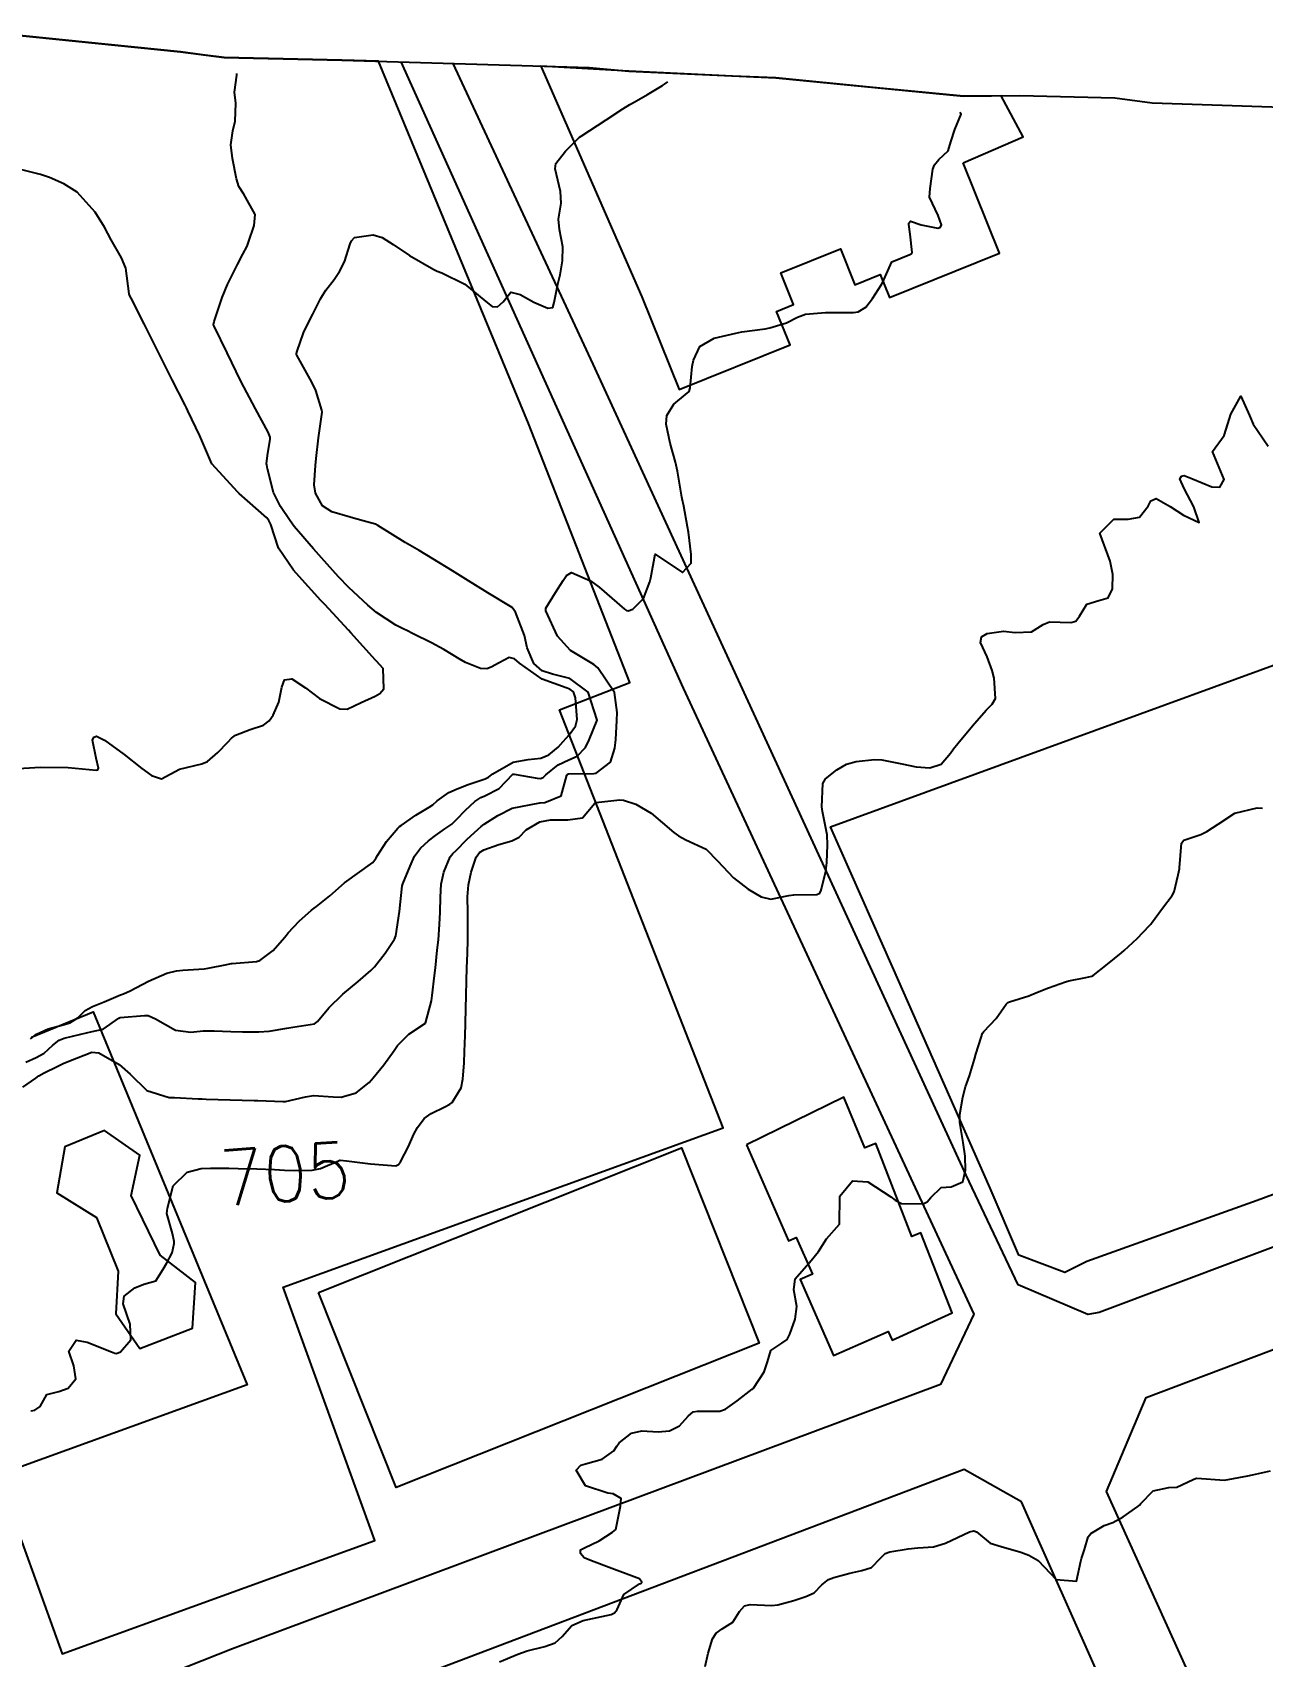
# Model space of a CAD drawing. Header units: metres. Extents: x 286371 to 293043, y 7462578 to 7466404.
# Drawn here: x 289558 to 289646.5, y 7464753.4 to 7464870.3 of the extents above; entities that cross this region are included whole.
import ezdxf
from ezdxf.enums import TextEntityAlignment as Align

# ---------------------------------------------------------------- set-up
doc = ezdxf.new("R2010")
doc.units = ezdxf.units.M
doc.header["$MEASUREMENT"] = 0
for name, color, linetype in [('Area', 45, 'Continuous'), ('Area Verde e Complexo de Lazer', 45, 'Continuous'), ('Cotas', 45, 'Continuous'), ('Curvas de Nivel 1m', 11, 'Continuous'), ('Curvas de Nivel 5m', 15, 'Continuous'), ('Edificações', 30, 'Continuous'), ('Vias primárias', 230, 'Continuous')]:
    doc.layers.add(name, color=color, linetype=linetype)
doc.styles.add('Style-STANDARD', font='STANDARD.shx')

msp = doc.modelspace()

# ---------------------------------------------------------------- linework, layer by layer
at = {"layer": 'Area'}
msp.add_polyline3d([(289554.91, 7464870.3, 705.77), (289568.63, 7464868.9, 711.43), (289571.78, 7464868.51, 711.79), (289580.23, 7464868.31, 705.92), (289598.04, 7464867.79, 709.14), (289600.9, 7464867.51, 709.2), (289611.48, 7464867.04, 712.04), (289624.98, 7464865.72, 709.34), (289629.04, 7464865.76, 707.55), (289635.88, 7464865.61, 704.62), (289638.57, 7464865.24, 706.52), (289652.23, 7464864.78, 704.92)], dxfattribs=at)
at = {"layer": 'Area Verde e Complexo de Lazer'}
msp.add_lwpolyline([(289578.55, 7464779.62), (289604.69, 7464790.03), (289610.28, 7464775.99), (289584.14, 7464765.58)], close=True, dxfattribs=at)
at = {"layer": 'Curvas de Nivel 1m', "flags": 128}
for points, elevation in [([(289557.5, 7464796.19), (289558.24, 7464796.53), (289558.82, 7464796.86), (289559.44, 7464797.43), (289559.89, 7464797.79), (289560.26, 7464797.92), (289561.45, 7464798.22), (289562.27, 7464798.41), (289563.06, 7464798.58), (289564.18, 7464799.36), (289564.24, 7464799.4), (289564.28, 7464799.41), (289566.04, 7464799.57), (289566.29, 7464799.56), (289566.83, 7464799.32), (289568.26, 7464798.5), (289569.36, 7464798.37), (289570.26, 7464798.45), (289571.06, 7464798.45), (289572.26, 7464798.42), (289573.08, 7464798.39), (289574.26, 7464798.38), (289575, 7464798.44), (289576.27, 7464798.65), (289576.71, 7464798.71), (289578.27, 7464798.96), (289578.38, 7464799.02), (289578.48, 7464799.13), (289579.31, 7464800.1), (289580.3, 7464801.1), (289581.41, 7464802), (289582.33, 7464802.79), (289582.47, 7464802.93), (289582.59, 7464803.07), (289583.35, 7464804.05), (289584.02, 7464805.05), (289584.12, 7464805.3), (289584.39, 7464807.04), (289584.59, 7464808.88), (289584.63, 7464809.04), (289585.17, 7464810.31), (289585.48, 7464811.03), (289585.9, 7464811.6), (289586.48, 7464812.14), (289586.97, 7464812.52), (289587.65, 7464813), (289588.15, 7464813.34), (289588.5, 7464813.67), (289589.14, 7464814.34), (289589.81, 7464814.97), (289590.25, 7464815.24), (289590.53, 7464815.36), (289591.57, 7464815.9), (289592.54, 7464816.92), (289592.65, 7464816.92), (289594.29, 7464816.63), (289594.55, 7464816.62), (289594.74, 7464816.69), (289594.92, 7464816.88), (289595.81, 7464817.61), (289596.57, 7464817.96), (289597.19, 7464818.22), (289597.77, 7464818.84), (289598.04, 7464819.39), (289598.61, 7464820.82), (289597.97, 7464822.83), (289596.66, 7464823.82), (289595.4, 7464824.13), (289594.67, 7464824.37), (289594.05, 7464824.89), (289593.58, 7464826.01), (289593.39, 7464826.9), (289592.73, 7464828.59), (289592.5, 7464828.92), (289590.75, 7464829.97), (289589.16, 7464830.97), (289588.77, 7464831.21), (289588.2, 7464831.56), (289586.79, 7464832.42), (289585.8, 7464833.02), (289584.8, 7464833.61), (289583.9, 7464834.15), (289582.82, 7464834.83), (289582.66, 7464834.91), (289582.05, 7464835.08), (289581.08, 7464835.36), (289580.83, 7464835.43), (289579.51, 7464835.8), (289578.84, 7464836.24), (289578.35, 7464837.14), (289578.26, 7464837.74), (289578.35, 7464839.14), (289578.39, 7464839.64), (289578.56, 7464841.13), (289578.82, 7464842.99), (289578.81, 7464843.13), (289578.37, 7464844.53), (289578.08, 7464845.14), (289577.01, 7464847.07), (289576.98, 7464847.12), (289576.97, 7464847.16), (289576.97, 7464847.2), (289577.02, 7464847.36), (289577.49, 7464848.69), (289577.69, 7464849.14), (289578.15, 7464850.04), (289578.71, 7464851.13), (289578.84, 7464851.37), (289579.08, 7464851.76), (289579.68, 7464852.53), (289580.08, 7464853.11), (289580.42, 7464853.8), (289580.85, 7464855.1), (289580.93, 7464855.3), (289581.14, 7464855.56), (289582.49, 7464855.73), (289583.14, 7464855.55), (289583.93, 7464855.05), (289585.12, 7464854.25), (289586.87, 7464853.25), (289587.11, 7464853.13), (289587.43, 7464853), (289589.09, 7464852.19), (289590.61, 7464850.95), (289591.07, 7464850.58), (289591.44, 7464850.56), (289591.86, 7464850.93), (289592.4, 7464851.61), (289593.08, 7464851.45), (289594.07, 7464850.9), (289595.06, 7464850.47), (289595.43, 7464850.5), (289595.52, 7464850.88), (289595.79, 7464852.18), (289595.95, 7464852.87), (289596.13, 7464853.86), (289596.15, 7464854.87), (289595.9, 7464856.12), (289595.84, 7464856.87), (289596.03, 7464858.02), (289595.97, 7464858.87), (289595.59, 7464860.5), (289595.64, 7464860.88), (289596.35, 7464861.76), (289597.25, 7464862.67), (289597.34, 7464862.76), (289597.47, 7464862.85), (289599.27, 7464864.02), (289600.47, 7464864.8), (289600.97, 7464865.11), (289601.29, 7464865.29), (289602.24, 7464865.83), (289603.31, 7464866.49), (289603.47, 7464866.59), (289603.71, 7464866.74)], 703), ([(289557.82, 7464797.89), (289558.27, 7464798.21), (289559.09, 7464798.61), (289560.28, 7464798.92), (289560.66, 7464799.03), (289561.23, 7464799.4), (289561.77, 7464799.92), (289562.3, 7464800.2), (289563.13, 7464800.55), (289564.31, 7464801.05), (289564.53, 7464801.13), (289565, 7464801.34), (289566.32, 7464802.04), (289567.64, 7464802.61), (289568.34, 7464802.77), (289568.8, 7464802.81), (289570.34, 7464802.92), (289570.63, 7464802.96), (289571.95, 7464803.23), (289572.27, 7464803.3), (289572.35, 7464803.31), (289574.09, 7464803.45), (289574.34, 7464803.52), (289575.3, 7464804.23), (289576.12, 7464805.17), (289576.23, 7464805.31), (289576.38, 7464805.51), (289577.18, 7464806.36), (289578.06, 7464807.14), (289578.25, 7464807.29), (289578.41, 7464807.41), (289579.37, 7464808.17), (289580.43, 7464809.1), (289582.46, 7464810.56), (289582.68, 7464810.85), (289582.8, 7464811.07), (289583.46, 7464812.08), (289584.28, 7464813.05), (289584.39, 7464813.15), (289584.5, 7464813.24), (289585.56, 7464813.97), (289586.52, 7464814.55), (289586.8, 7464814.73), (289587.11, 7464815.01), (289587.93, 7464815.6), (289588.54, 7464815.87), (289589.33, 7464816.18), (289590.55, 7464816.59), (289590.79, 7464816.71), (289591.11, 7464816.95), (289592.57, 7464817.78), (289593.66, 7464817.99), (289594.57, 7464818.07), (289595.13, 7464818.32), (289595.81, 7464818.87), (289596.17, 7464819.28), (289596.6, 7464819.75), (289597.07, 7464820.39), (289597.18, 7464820.85), (289597.06, 7464822.43), (289596.91, 7464822.85), (289596.65, 7464823.05), (289596.38, 7464823.13), (289594.66, 7464823.77), (289593.03, 7464824.91), (289592.68, 7464825.23), (289592.28, 7464825.32), (289591.57, 7464824.93), (289590.99, 7464824.62), (289590.67, 7464824.51), (289590.23, 7464824.52), (289589.14, 7464824.97), (289588.68, 7464825.22), (289587.58, 7464825.89), (289586.69, 7464826.39), (289585.37, 7464827.03), (289584.93, 7464827.26), (289584.71, 7464827.36), (289584.12, 7464827.65), (289582.73, 7464828.56), (289582.11, 7464829.08), (289580.75, 7464830.35), (289580.01, 7464831.12), (289578.78, 7464832.49), (289578.2, 7464833.14), (289576.82, 7464834.76), (289576.52, 7464835.17), (289575.83, 7464836.19), (289575.31, 7464837.19), (289574.89, 7464838.89), (289574.83, 7464839.2), (289574.82, 7464839.27), (289574.9, 7464839.86), (289575.08, 7464841.04), (289575.07, 7464841.19), (289574.93, 7464841.55), (289574.02, 7464843.21), (289572.98, 7464845.22), (289571.99, 7464847.24), (289571.04, 7464849.16), (289571, 7464849.26), (289571, 7464849.3), (289571.05, 7464849.51), (289571.63, 7464851.24), (289572.02, 7464852.17), (289572.54, 7464853.22), (289572.73, 7464853.6), (289573.12, 7464854.36), (289573.42, 7464854.92), (289573.53, 7464855.21), (289573.94, 7464856.42), (289574, 7464857.2), (289573.19, 7464858.67), (289572.82, 7464859.22), (289572.65, 7464859.77), (289572.36, 7464861.23), (289572.25, 7464862.22), (289572.39, 7464863.23), (289572.57, 7464863.92), (289572.61, 7464865.22), (289572.51, 7464866.02), (289572.68, 7464867.22), (289572.67, 7464867.35)], 702), ([(289557.27, 7464794.4), (289558.22, 7464795.04), (289558.44, 7464795.22), (289558.81, 7464795.44), (289559.75, 7464795.9), (289560.23, 7464796.13), (289561.15, 7464796.49), (289562.24, 7464796.92), (289562.75, 7464796.87), (289564.22, 7464796.03), (289565, 7464795.34), (289566.2, 7464794.16), (289567.82, 7464793.67), (289568.19, 7464793.66), (289569.89, 7464793.57), (289570.19, 7464793.56), (289570.48, 7464793.55), (289572.19, 7464793.49), (289573.94, 7464793.44), (289574.19, 7464793.44), (289575.99, 7464793.37), (289576.19, 7464793.38), (289577.62, 7464793.71), (289578.19, 7464793.8), (289579.61, 7464793.7), (289580.19, 7464793.68), (289581.28, 7464794), (289582.21, 7464794.74), (289582.37, 7464794.92), (289582.5, 7464795.07), (289583.27, 7464796.02), (289584.01, 7464797.05), (289584.1, 7464797.19), (289584.25, 7464797.4), (289585.07, 7464798.22), (289586.27, 7464799.01), (289586.69, 7464800.62), (289586.75, 7464801.01), (289586.91, 7464802.43), (289586.97, 7464803), (289587.1, 7464804.25), (289587.19, 7464805), (289587.27, 7464806.11), (289587.31, 7464807), (289587.34, 7464808.07), (289587.39, 7464809), (289587.57, 7464809.87), (289588.04, 7464810.99), (289588.23, 7464811.21), (289588.46, 7464811.43), (289589.24, 7464812.22), (289590.06, 7464812.96), (289590.28, 7464813.16), (289590.49, 7464813.34), (289591.48, 7464813.96), (289592.51, 7464814.47), (289594.49, 7464814.86), (289594.51, 7464814.86), (289594.84, 7464814.88), (289596.02, 7464815.36), (289596.43, 7464816.86), (289596.48, 7464816.92), (289596.55, 7464816.94), (289598.39, 7464816.98), (289598.55, 7464817.01), (289599.58, 7464817.8), (289599.88, 7464818.8), (289599.96, 7464819.43), (289600.03, 7464820.8), (289600.06, 7464821.37), (289599.87, 7464822.81), (289598.67, 7464824.59), (289598.38, 7464824.83), (289596.69, 7464825.82), (289595.77, 7464826.87), (289594.93, 7464828.69), (289594.93, 7464828.88), (289595.63, 7464829.99), (289596.18, 7464830.86), (289596.4, 7464831.23), (289596.77, 7464831.44), (289598.15, 7464830.83), (289598.76, 7464830.38), (289600.59, 7464828.8), (289600.73, 7464828.7), (289600.85, 7464828.67), (289601.19, 7464828.79), (289601.96, 7464829.57), (289602.42, 7464830.77), (289602.49, 7464831.05), (289602.79, 7464832.76), (289604.77, 7464831.45), (289605.39, 7464832.12), (289605.39, 7464832.73), (289605.19, 7464834.35), (289605.13, 7464834.73), (289604.85, 7464836.22), (289604.74, 7464836.74), (289604.72, 7464836.87), (289604.4, 7464838.74), (289604.25, 7464839.39), (289603.87, 7464840.75), (289603.58, 7464842.11), (289603.64, 7464842.75), (289604.14, 7464843.56), (289604.97, 7464844.25), (289605.23, 7464844.47), (289605.31, 7464844.73), (289605.46, 7464846.26), (289605.56, 7464846.73), (289606.02, 7464847.71), (289607.03, 7464848.3), (289608.6, 7464848.67), (289609.04, 7464848.75), (289610.71, 7464848.97), (289611.04, 7464849.04), (289612.25, 7464849.41), (289613.05, 7464849.82), (289613.62, 7464850.03), (289615.06, 7464850.15), (289615.49, 7464850.14), (289617.06, 7464850.15), (289617.4, 7464850.2), (289617.96, 7464850.53), (289618.43, 7464851.17), (289619.09, 7464852.17), (289619.21, 7464852.39), (289619.26, 7464852.51), (289619.83, 7464853.79), (289621.12, 7464854.32), (289621.23, 7464854.37), (289621.29, 7464854.48), (289621.14, 7464855.78), (289621.04, 7464856.49), (289621.06, 7464856.58), (289621.16, 7464856.73), (289621.95, 7464856.47), (289623.15, 7464856.22), (289623.32, 7464856.29), (289623.4, 7464856.45), (289623.16, 7464857.14), (289622.53, 7464858.46), (289622.58, 7464859.07), (289622.79, 7464860.46), (289622.89, 7464860.79), (289623.22, 7464861.17), (289623.89, 7464861.78), (289624.07, 7464862.44), (289624.36, 7464863.33), (289624.83, 7464864.43), (289624.73, 7464864.54)], 704), ([(289556.55, 7464817.3), (289558.55, 7464817.43), (289560.55, 7464817.4), (289562.55, 7464817.21), (289562.67, 7464817.25), (289562.73, 7464817.37), (289562.56, 7464818.09), (289562.3, 7464819.38), (289562.38, 7464819.58), (289562.59, 7464819.67), (289563.16, 7464819.37), (289564.57, 7464818.34), (289565.85, 7464817.33), (289566.55, 7464816.82), (289567.26, 7464816.58), (289568.55, 7464817.28), (289570.16, 7464817.66), (289570.56, 7464817.85), (289571.32, 7464818.49), (289572.03, 7464819.23), (289572.3, 7464819.52), (289572.59, 7464819.73), (289573.65, 7464820.15), (289574.6, 7464820.46), (289575.02, 7464820.77), (289575.29, 7464821.18), (289575.71, 7464822.1), (289575.91, 7464823.18), (289576.12, 7464823.71), (289576.65, 7464823.78), (289577.62, 7464823.15), (289578.63, 7464822.37), (289580.1, 7464821.63), (289580.62, 7464821.61), (289581.63, 7464822.09), (289582.64, 7464822.54), (289582.98, 7464822.73), (289583.26, 7464823.07), (289583.21, 7464824.52), (289582.73, 7464825.07), (289582.67, 7464825.14), (289580.88, 7464827.1), (289580.71, 7464827.29), (289579.01, 7464829.13), (289578.74, 7464829.43), (289577.17, 7464831.16), (289576.77, 7464831.6), (289575.67, 7464833.18), (289575.12, 7464834.89), (289574.98, 7464835.19), (289574.83, 7464835.38), (289573.46, 7464836.6), (289572.85, 7464837.12), (289572.75, 7464837.23), (289570.89, 7464839.25), (289570.01, 7464841.27), (289569.15, 7464843.08), (289569.05, 7464843.28), (289568.96, 7464843.48), (289568.03, 7464845.3), (289567.01, 7464847.31), (289566.01, 7464849.33), (289565.07, 7464851.18), (289564.98, 7464851.35), (289564.93, 7464851.49), (289564.7, 7464853.35), (289564.38, 7464854.09), (289563.64, 7464855.37), (289563.15, 7464856.29), (289562.48, 7464857.38), (289561.19, 7464858.8), (289560.24, 7464859.42), (289559.2, 7464859.86), (289558.56, 7464860.08), (289557.21, 7464860.43)], 701), ([(289591.58, 7464753.04), (289592.91, 7464753.59), (289593.59, 7464753.84), (289594.86, 7464754.14), (289595.6, 7464754.41), (289596.09, 7464754.86), (289596.8, 7464755.67), (289597.62, 7464756.03), (289598.29, 7464756.16), (289599.63, 7464756.45), (289599.87, 7464756.56), (289600.06, 7464756.8), (289600.54, 7464757.9), (289601.66, 7464758.65), (289601.75, 7464758.69), (289601.84, 7464758.77), (289601.67, 7464759.01), (289601.28, 7464759.17), (289599.68, 7464759.77), (289598.2, 7464760.31), (289597.69, 7464760.54), (289597.41, 7464760.84), (289597.43, 7464761.11), (289597.7, 7464761.26), (289598.76, 7464761.76), (289599.72, 7464762.38), (289599.95, 7464762.57), (289600.01, 7464762.8), (289600.3, 7464764.24), (289600.35, 7464764.8), (289599.76, 7464765.13), (289599.38, 7464765.19), (289597.77, 7464765.72), (289597.11, 7464766.84), (289597.44, 7464767.19), (289597.79, 7464767.29), (289598.99, 7464767.62), (289599.81, 7464768.23), (289600.04, 7464768.57), (289600.2, 7464768.8), (289601.1, 7464769.51), (289601.83, 7464769.66), (289603, 7464769.59), (289603.83, 7464769.66), (289604.54, 7464770.03), (289605.18, 7464770.72), (289605.54, 7464771.03), (289605.85, 7464771.09), (289607.45, 7464771.09), (289607.85, 7464771.22), (289608.7, 7464771.83), (289609.78, 7464772.66), (289609.83, 7464772.7), (289609.88, 7464772.75), (289610.63, 7464773.91), (289610.87, 7464774.64), (289611.12, 7464775.44), (289611.92, 7464775.97), (289612.3, 7464776.24), (289612.49, 7464776.62), (289612.86, 7464777.7), (289613, 7464778.61), (289612.77, 7464779.82), (289612.86, 7464780.61), (289614.01, 7464781.92), (289614.56, 7464782.58), (289615.13, 7464783.48), (289616.05, 7464784.55), (289616.08, 7464786.55), (289616.99, 7464787.65), (289618.1, 7464787.58), (289619.75, 7464786.5), (289620.08, 7464786.26), (289620.52, 7464786.04), (289622.08, 7464786.01), (289622.38, 7464786.16), (289622.64, 7464786.46), (289623.37, 7464787.17), (289624.1, 7464787.24), (289624.94, 7464787.58), (289625.13, 7464788.42), (289625.11, 7464789.44), (289624.96, 7464790.42), (289624.73, 7464791.86), (289624.73, 7464792.43), (289624.93, 7464793.69), (289625.14, 7464794.42), (289625.42, 7464795.21), (289625.77, 7464796.41), (289625.88, 7464796.77), (289626.26, 7464797.98), (289626.36, 7464798.3), (289626.44, 7464798.4), (289627.33, 7464799.34), (289628.07, 7464800.38), (289628.18, 7464800.5), (289628.3, 7464800.55), (289629.68, 7464800.98), (289630.31, 7464801.23), (289631.1, 7464801.55), (289632.32, 7464801.98), (289632.58, 7464802.06), (289633.8, 7464802.29), (289634.22, 7464802.4), (289634.33, 7464802.45), (289635.34, 7464803.26), (289636.35, 7464804.08), (289636.55, 7464804.24), (289637.49, 7464805.11), (289638.38, 7464806.03), (289638.46, 7464806.13), (289638.52, 7464806.21), (289639.32, 7464807.28), (289640.01, 7464808.19), (289640.14, 7464808.47), (289640.44, 7464809.68), (289640.53, 7464810.11), (289640.54, 7464810.18), (289640.69, 7464811.97), (289640.84, 7464812.18), (289642.07, 7464812.58), (289642.49, 7464812.79), (289643.32, 7464813.33), (289644.51, 7464814.12), (289646.12, 7464814.5), (289646.52, 7464814.48)], 706), ([(289606.39, 7464752.7), (289606.6, 7464753.68), (289606.92, 7464754.69), (289607.18, 7464755.12), (289607.61, 7464755.41), (289608.39, 7464755.9), (289608.87, 7464756.67), (289609.23, 7464757.08), (289609.64, 7464757.17), (289611.16, 7464757.11), (289611.63, 7464757.15), (289612.78, 7464757.46), (289613.65, 7464757.75), (289614.23, 7464758.01), (289614.8, 7464758.58), (289615.26, 7464758.97), (289615.66, 7464759.11), (289616.8, 7464759.42), (289617.67, 7464759.62), (289618.37, 7464759.83), (289619.01, 7464760.51), (289619.36, 7464760.84), (289619.69, 7464760.95), (289621, 7464761.18), (289621.7, 7464761.25), (289622.82, 7464761.33), (289623.7, 7464761.59), (289625.43, 7464762.41), (289625.72, 7464762.48), (289625.92, 7464762.4), (289626.9, 7464761.59), (289627.7, 7464761.35), (289629.11, 7464760.94), (289629.69, 7464760.72), (289630.36, 7464760.33), (289631.66, 7464758.98), (289633.11, 7464758.85), (289633.43, 7464760.29), (289633.49, 7464760.49), (289633.7, 7464761.14), (289633.97, 7464762.03), (289634.15, 7464762.28), (289635.12, 7464762.86), (289635.73, 7464763.08), (289636.49, 7464763.48), (289637.54, 7464764.23), (289637.65, 7464764.32), (289637.75, 7464764.44), (289638.63, 7464765.34), (289639.76, 7464765.59), (289640.34, 7464765.62), (289641.51, 7464766.17), (289641.69, 7464766.25), (289641.78, 7464766.26), (289643.77, 7464766.13), (289645.45, 7464766.44), (289645.78, 7464766.51), (289647.09, 7464766.78)], 707)]:
    msp.add_lwpolyline(points, dxfattribs=dict(at, elevation=elevation))
at = {"layer": 'Curvas de Nivel 5m', "elevation": 705, "flags": 128}
msp.add_lwpolyline([(289557.85, 7464771.1), (289558.14, 7464771.15), (289558.53, 7464771.43), (289559.01, 7464772.28), (289559.87, 7464772.49), (289560.54, 7464772.74), (289561.1, 7464773.4), (289560.95, 7464774.35), (289560.59, 7464775.4), (289561.12, 7464776.2), (289561.92, 7464776.05), (289563.67, 7464775.36), (289563.91, 7464775.26), (289564.02, 7464775.24), (289564.32, 7464775.35), (289565.04, 7464776.23), (289565, 7464777.34), (289564.5, 7464778.81), (289564.57, 7464779.35), (289565.34, 7464779.97), (289565.99, 7464780.23), (289566.84, 7464780.46), (289567.37, 7464781.3), (289567.61, 7464781.7), (289568.02, 7464782.48), (289568.18, 7464783.14), (289568.18, 7464783.29), (289568.04, 7464783.86), (289567.65, 7464785.3), (289567.68, 7464785.69), (289568.09, 7464787.29), (289569.1, 7464788.29), (289570.11, 7464788.55), (289570.79, 7464788.58), (289572.11, 7464788.58), (289572.78, 7464788.56), (289574.11, 7464788.52), (289575.4, 7464788.47), (289576.11, 7464788.43), (289576.86, 7464788.4), (289578.11, 7464788.42), (289578.7, 7464788.54), (289580, 7464789.11), (289580.09, 7464789.14), (289580.12, 7464789.15), (289580.57, 7464789.1), (289582.12, 7464788.91), (289582.31, 7464788.88), (289584.12, 7464788.74), (289584.33, 7464788.84), (289584.47, 7464789.04), (289585.03, 7464790.14), (289585.43, 7464791.03), (289585.68, 7464791.5), (289586.17, 7464792.14), (289586.67, 7464792.51), (289587.65, 7464792.99), (289588.01, 7464793.17), (289588.19, 7464793.31), (289588.83, 7464794.35), (289588.96, 7464794.97), (289589.04, 7464796.16), (289589.08, 7464796.97), (289589.12, 7464798.12), (289589.14, 7464798.97), (289589.17, 7464800.09), (289589.2, 7464800.97), (289589.22, 7464802.07), (289589.24, 7464802.97), (289589.28, 7464804.04), (289589.3, 7464804.97), (289589.3, 7464806.05), (289589.3, 7464806.97), (289589.29, 7464808.09), (289589.35, 7464808.97), (289589.54, 7464809.87), (289589.91, 7464810.96), (289590.14, 7464811.28), (289590.46, 7464811.49), (289591.55, 7464811.86), (289592.47, 7464812.14), (289593, 7464812.4), (289593.51, 7464812.91), (289594.49, 7464813.5), (289595.27, 7464813.65), (289596.5, 7464813.63), (289597.56, 7464813.78), (289598.44, 7464814.83), (289598.47, 7464814.87), (289598.52, 7464814.89), (289600.25, 7464815.07), (289600.52, 7464815.06), (289601.41, 7464814.78), (289602.5, 7464814.11), (289604.14, 7464812.74), (289604.48, 7464812.48), (289604.99, 7464812.21), (289606.47, 7464811.52), (289607.27, 7464810.69), (289608.44, 7464809.46), (289609.49, 7464808.66), (289610.42, 7464808.09), (289611.11, 7464807.94), (289612.42, 7464808.2), (289612.78, 7464808.25), (289614.42, 7464808.26), (289614.64, 7464808.36), (289614.73, 7464808.58), (289615.08, 7464809.94), (289615.15, 7464810.57), (289615.2, 7464811.85), (289615.17, 7464812.57), (289614.84, 7464814.25), (289614.79, 7464814.58), (289614.87, 7464816.25), (289615.05, 7464816.58), (289615.88, 7464817.24), (289616.56, 7464817.65), (289617.27, 7464817.84), (289618.57, 7464817.99), (289619.11, 7464817.97), (289620.56, 7464817.68), (289621.58, 7464817.46), (289622.56, 7464817.38), (289623.37, 7464817.64), (289624.04, 7464818.44), (289624.26, 7464818.76), (289624.58, 7464819.14), (289625.64, 7464820.41), (289626.62, 7464821.54), (289627.04, 7464821.97), (289627.29, 7464822.38), (289627.2, 7464823.84), (289627.04, 7464824.39), (289626.68, 7464825.38), (289626.22, 7464826.4), (289626.28, 7464826.82), (289626.7, 7464827.06), (289627.87, 7464827.21), (289628.71, 7464827.13), (289629.87, 7464827.18), (289630.71, 7464827.7), (289631.17, 7464827.88), (289632.72, 7464827.85), (289633.08, 7464827.93), (289633.34, 7464828.3), (289633.86, 7464829.17), (289634.74, 7464829.42), (289635.4, 7464829.61), (289635.72, 7464830.26), (289635.73, 7464831.3), (289635.55, 7464832.26), (289634.81, 7464834.27), (289635.8, 7464835.29), (289636.83, 7464835.29), (289637.65, 7464835.42), (289638.29, 7464836.22), (289638.47, 7464836.6), (289638.85, 7464836.76), (289639.86, 7464836.2), (289640.83, 7464835.56), (289641.96, 7464835.03), (289641.57, 7464836.17), (289640.86, 7464837.48), (289640.56, 7464838.19), (289640.69, 7464838.37), (289640.88, 7464838.41), (289641.48, 7464838.18), (289642.87, 7464837.6), (289643.44, 7464837.57), (289643.75, 7464838.14), (289642.9, 7464840.15), (289643.75, 7464841.31), (289644.01, 7464842.14), (289644.24, 7464842.84), (289644.96, 7464844.12), (289645.57, 7464842.74), (289645.83, 7464842.11), (289646.91, 7464840.53)], dxfattribs=at)
at = {"layer": 'Edificações', "elevation": 707.41}
msp.add_lwpolyline([(289557.9, 7464798), (289562.34, 7464799.83), (289573.42, 7464772.98), (289555.45, 7464766.48), (289560.11, 7464753.63), (289582.61, 7464761.78), (289576.01, 7464780.01), (289607.68, 7464791.48), (289595.91, 7464821.55), (289600.97, 7464823.53), (289593.68, 7464842.17), (289582.87, 7464868.24), (289580.23, 7464868.31), (289576.01, 7464868.41), (289571.78, 7464868.51), (289570.21, 7464868.7), (289568.63, 7464868.9), (289561.77, 7464869.6), (289554.91, 7464870.3)], dxfattribs=at)
at = {"layer": 'Edificações'}
for points in [[(289624.96, 7464860.93), (289629.28, 7464862.79), (289627.7, 7464865.75), (289624.98, 7464865.72), (289618.23, 7464866.38), (289611.48, 7464867.04), (289608.37, 7464867.17), (289600.9, 7464867.51), (289594.57, 7464867.89), (289601.83, 7464851.29), (289604.52, 7464844.61), (289612.5, 7464847.82), (289611.53, 7464850.23), (289612.76, 7464850.72), (289611.84, 7464853.01), (289616.13, 7464854.73), (289617.17, 7464852.14), (289619, 7464852.88), (289619.66, 7464851.23), (289627.58, 7464854.41)], [(289670.96, 7464819.36), (289670.96, 7464819.36), (289680.1, 7464798.76), (289673.59, 7464796.36), (289668.98, 7464794.65), (289667.75, 7464798), (289663.15, 7464796.3), (289664.37, 7464792.99), (289646.12, 7464786.25), (289633.87, 7464781.86), (289632.28, 7464781.07), (289628.98, 7464782.31), (289626.9, 7464787.13), (289619.87, 7464803.06), (289615.41, 7464813.14), (289648.1, 7464825.05), (289652.63, 7464812.63)], [(289609.37, 7464790.24), (289612.4, 7464783.34), (289612.95, 7464783.58), (289614.11, 7464780.94), (289613.24, 7464780.56), (289615.63, 7464775.1), (289619.57, 7464776.83), (289619.85, 7464776.2), (289624.16, 7464778.15), (289621.92, 7464783.92), (289621.27, 7464783.66), (289618.67, 7464790.35), (289617.88, 7464790.04), (289616.38, 7464793.69)], [(289562.58, 7464785.02), (289564.13, 7464781.15), (289563.98, 7464778.08), (289565.7, 7464775.6), (289569.48, 7464777.06), (289569.7, 7464780.34), (289567.16, 7464782.31), (289565.07, 7464786.61), (289565.71, 7464789.51), (289563.15, 7464791.29), (289560.31, 7464790.11), (289559.73, 7464786.8)]]:
    msp.add_lwpolyline(points, close=True, dxfattribs=at)
at = {"layer": 'Vias primárias', "elevation": 706.69}
msp.add_lwpolyline([(289584.48, 7464868.19), (289604.81, 7464823.11), (289625.72, 7464778.07), (289623.33, 7464773.01), (289572.37, 7464753.97), (289563.75, 7464750.58), (289560.55, 7464749.45)], dxfattribs=at)
at = {"layer": 'Vias primárias', "elevation": 705.71}
msp.add_lwpolyline([(289748.84, 7464834.95), (289752.16, 7464829.53, -0.537952), (289748.1, 7464820.83), (289655.57, 7464786), (289634.75, 7464778.19), (289633.94, 7464778.03), (289628.92, 7464780.18), (289625.17, 7464788.06), (289598.34, 7464846.43), (289588.26, 7464868.08)], format="xyb", dxfattribs=at)
at = {"layer": 'Vias primárias'}
msp.add_lwpolyline([(289652.5, 7464727.02), (289648.78, 7464735.18), (289645.83, 7464741.98), (289635.27, 7464765.3), (289638.13, 7464772.08), (289663.36, 7464781.58), (289695.22, 7464793.7), (289749.56, 7464814.05), (289757.68, 7464810.62), (289775.67, 7464762.66, -0.409561), (289772.23, 7464754.57), (289750.75, 7464746.77), (289726.69, 7464737.94), (289702.73, 7464729.25), (289686.44, 7464723.07), (289670.07, 7464717.03), (289666.16, 7464715.82), (289662.87, 7464714.53, -0.349635), (289657.35, 7464717.58)], format="xyb", close=True, dxfattribs=at)
msp.add_lwpolyline([(289660.26, 7464694.73), (289629.82, 7464763.1), (289629.17, 7464764.56), (289625.03, 7464766.89), (289586.57, 7464752.29), (289568.6, 7464744.97)], dxfattribs=at)

# ---------------------------------------------------------------- texts
at = {"layer": 'Cotas', "style": 'Style-STANDARD'}
msp.add_text('705', height=4, rotation=4.2696, dxfattribs=at).set_placement((289576.16, 7464788.17, 705), align=Align.MIDDLE_CENTER)

doc.saveas('drawing.dxf')
